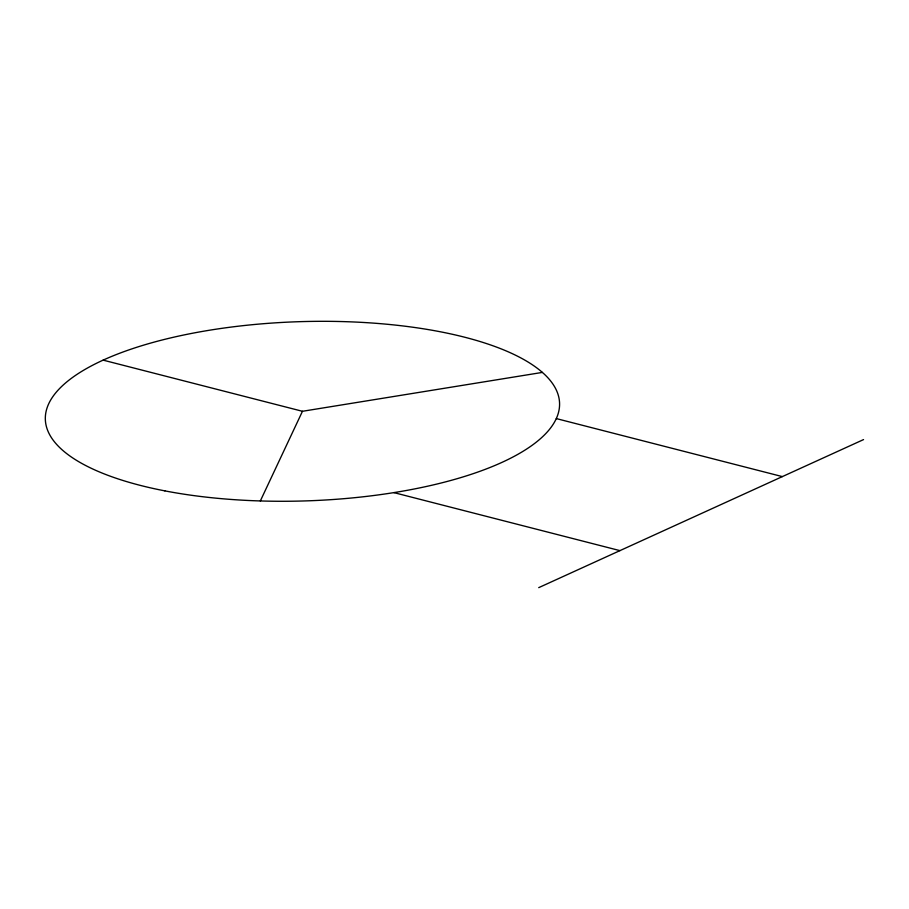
<?xml version="1.0" encoding="UTF-8"?>
<svg xmlns="http://www.w3.org/2000/svg" width="909" height="909" viewBox="0 0 909 909"><rect width="100%" height="100%" fill="white"/><g stroke="black" fill="none" stroke-linecap="round" stroke-linejoin="round"><path stroke-width="1.36" d="M260.338 500.95L302.458 411.288L542.378 372.406M538.719 587.646L863.55 439.592M556.297 418.583L782.342 476.6M103.126 360.134L302.458 411.288M393.881 492.61L619.927 550.627M164.859 490.871A257.236 89.661 -1.8 0 0 559.365 407.891A257.236 89.661 -1.8 0 0 183.152 335.126A257.236 89.661 -1.8 0 0 164.859 490.871"/></g></svg>
